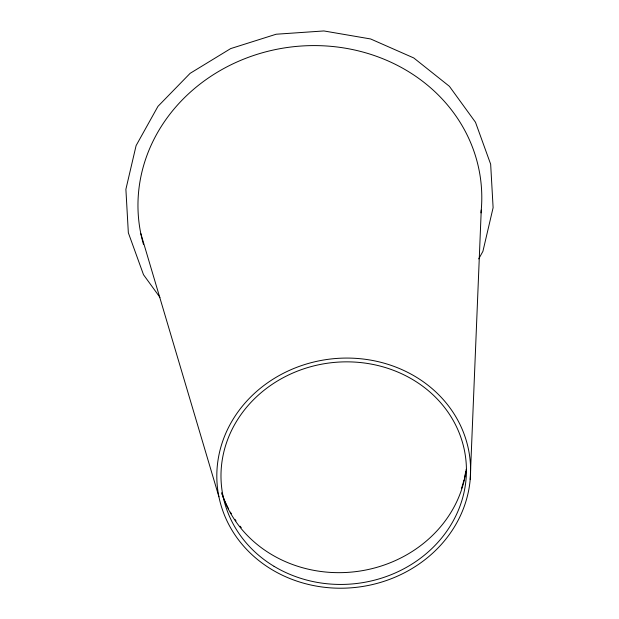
<?xml version="1.0" encoding="UTF-8"?>
<svg xmlns="http://www.w3.org/2000/svg" width="619" height="619" viewBox="0 0 619 619"><rect width="100%" height="100%" fill="white"/><g stroke="black" fill="none" stroke-linecap="round" stroke-linejoin="round"><path stroke-width="0.93" d="M470.2 479.485A127.073 114.879 -7.1 0 0 289.228 370.472A127.073 114.879 -7.1 0 0 271.702 569.488A127.073 114.879 -7.1 0 0 470.2 479.485L481.249 210.081M478.719 258.881L482.905 251.36L493.111 207.69L490.658 164.205L475.493 122.268L449.402 86.32L413.763 57.954L370.634 38.966L323.892 30.95L276.151 34.231L230.67 48.592L190.126 73.336L157.953 106.367L136.095 145.62L125.889 189.298L128.342 232.775L143.507 274.712L159.957 297.375M140.792 233.502L218.909 496.763M466.208 469.31A125.2 113.192 -7.1 0 1 352.056 572.033A125.2 113.192 -7.1 0 1 221.641 492.716M465.728 471.415A125.495 113.455 -7.1 0 1 464.42 478.077M463.964 479.973A125.495 113.455 -7.1 0 1 461.495 488.391M241.278 527.682A125.495 113.455 -7.1 0 1 240.064 526.204M236.025 520.881A125.495 113.455 -7.1 0 1 234.926 519.318M231.344 513.747A125.495 113.455 -7.1 0 1 230.392 512.122M228.589 508.857A125.495 113.455 -7.1 0 1 222.051 493.815M143.507 244.513A172.159 155.648 -7.1 0 1 296.408 46.417A172.159 155.648 -7.1 0 1 480.971 212.897M274.062 566.323A122.902 111.111 -7.1 0 0 466.045 479.276A122.902 111.111 -7.1 0 0 291.023 373.837A122.902 111.111 -7.1 0 0 274.062 566.323"/></g></svg>
